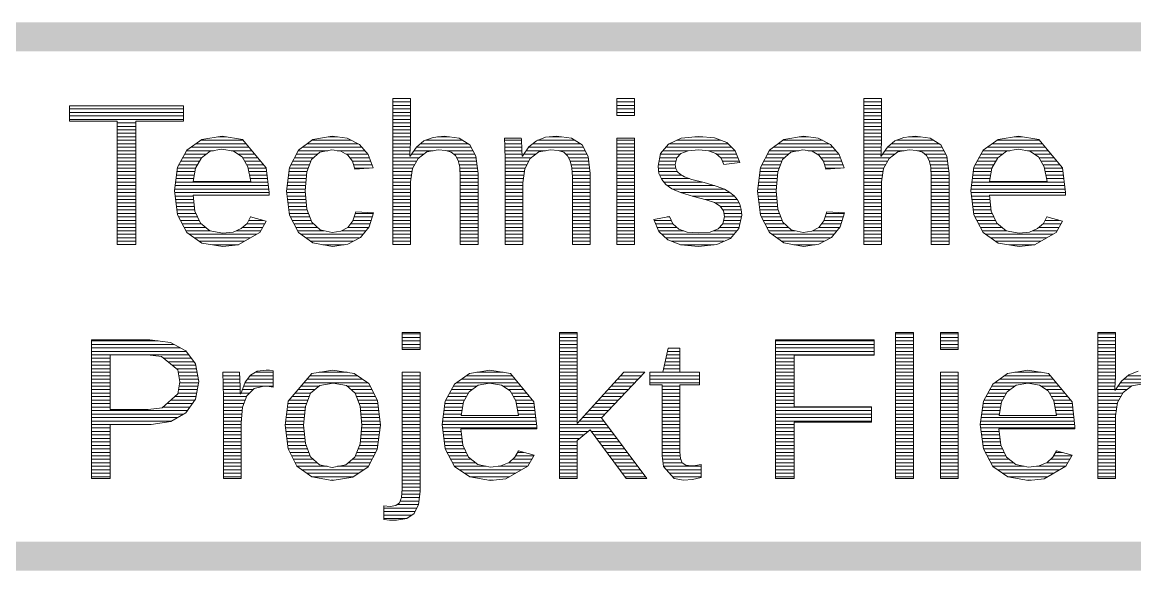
# Model space of a CAD drawing. Header units: millimetres. Extents: x 20 to 410, y 10 to 287.
# Drawn here: x 255.52 to 274.66, y 36.75 to 46.2 of the extents above; entities that cross this region are included whole.
import ezdxf

# ---------------------------------------------------------------- set-up
doc = ezdxf.new("R2010")
doc.units = ezdxf.units.MM
doc.layers.add('KANTEN', color=7, linetype='Continuous', lineweight=50)
doc.layers.add('TEXT', color=7, linetype='Continuous', lineweight=13)

msp = doc.modelspace()

# ---------------------------------------------------------------- linework, layer by layer
at = {"layer": 'KANTEN', "lineweight": 50, "const_width": 0.5}
for points in [[(229.97, 45.95), (410, 45.95)], [(229.97, 37), (410, 37)]]:
    msp.add_lwpolyline(points, dxfattribs=at)
at = {"layer": 'TEXT', "lineweight": 13}
for p, q in [((261.894, 44.886), (262.199, 44.886)), ((261.894, 44.826), (262.199, 44.826)), ((265.747, 44.886), (266.053, 44.886)), ((265.747, 44.826), (266.053, 44.826)), ((269.999, 44.886), (270.304, 44.886)), ((269.999, 44.826), (270.304, 44.826)), ((256.328, 44.706), (258.292, 44.706)), ((256.328, 44.646), (258.292, 44.646)), ((261.894, 44.766), (262.199, 44.766)), ((261.894, 44.706), (262.199, 44.706)), ((261.894, 44.646), (262.199, 44.646)), ((265.747, 44.766), (266.053, 44.766)), ((265.747, 44.706), (266.053, 44.706)), ((265.747, 44.646), (266.053, 44.646)), ((269.999, 44.766), (270.304, 44.766)), ((269.999, 44.706), (270.304, 44.706)), ((269.999, 44.646), (270.304, 44.646)), ((256.328, 44.586), (258.292, 44.586)), ((256.328, 44.526), (258.292, 44.526)), ((257.148, 44.466), (257.471, 44.466)), ((261.894, 44.586), (262.199, 44.586)), ((261.894, 44.526), (262.199, 44.526)), ((261.894, 44.466), (262.199, 44.466)), ((269.999, 44.586), (270.304, 44.586)), ((269.999, 44.526), (270.304, 44.526)), ((269.999, 44.466), (270.304, 44.466)), ((257.148, 44.406), (257.471, 44.406)), ((257.148, 44.346), (257.471, 44.346)), ((257.148, 44.286), (257.471, 44.286)), ((257.148, 44.226), (257.471, 44.226)), ((258.881, 44.226), (259.028, 44.226)), ((260.781, 44.226), (260.941, 44.226)), ((261.894, 44.406), (262.199, 44.406)), ((261.894, 44.346), (262.199, 44.346)), ((261.894, 44.286), (262.199, 44.286)), ((261.894, 44.226), (262.199, 44.226)), ((262.661, 44.226), (262.866, 44.226)), ((264.588, 44.226), (264.796, 44.226)), ((267.089, 44.226), (267.23, 44.226)), ((268.887, 44.226), (269.046, 44.226)), ((269.999, 44.406), (270.304, 44.406)), ((269.999, 44.346), (270.304, 44.346)), ((269.999, 44.286), (270.304, 44.286)), ((269.999, 44.226), (270.304, 44.226)), ((270.766, 44.226), (270.971, 44.226)), ((272.584, 44.226), (272.731, 44.226)), ((257.148, 44.166), (257.471, 44.166)), ((257.148, 44.106), (257.471, 44.106)), ((257.148, 44.046), (257.471, 44.046)), ((258.417, 44.046), (259.417, 44.046)), ((258.502, 44.106), (259.367, 44.106)), ((258.588, 44.166), (259.318, 44.166)), ((260.337, 44.046), (261.359, 44.046)), ((260.418, 44.106), (261.293, 44.106)), ((260.5, 44.166), (261.178, 44.166)), ((261.894, 44.166), (262.198, 44.166)), ((261.894, 44.106), (262.197, 44.106)), ((261.894, 44.046), (262.194, 44.046)), ((262.298, 44.046), (263.241, 44.046)), ((262.369, 44.106), (263.191, 44.106)), ((262.455, 44.166), (263.094, 44.166)), ((263.817, 44.166), (264.106, 44.166)), ((263.82, 44.106), (264.109, 44.106)), ((263.823, 44.046), (264.111, 44.046)), ((264.23, 44.046), (265.172, 44.046)), ((264.299, 44.106), (265.122, 44.106)), ((264.382, 44.166), (265.026, 44.166)), ((265.747, 44.166), (266.053, 44.166)), ((265.747, 44.106), (266.053, 44.106)), ((265.747, 44.046), (266.053, 44.046)), ((266.588, 44.046), (267.723, 44.046)), ((266.644, 44.106), (267.66, 44.106)), ((266.778, 44.166), (267.535, 44.166)), ((268.442, 44.046), (269.465, 44.046)), ((268.524, 44.106), (269.398, 44.106)), ((268.605, 44.166), (269.284, 44.166)), ((269.999, 44.166), (270.303, 44.166)), ((269.999, 44.106), (270.302, 44.106)), ((269.999, 44.046), (270.3, 44.046)), ((270.404, 44.046), (271.346, 44.046)), ((270.475, 44.106), (271.297, 44.106)), ((270.561, 44.166), (271.199, 44.166)), ((272.12, 44.046), (273.121, 44.046)), ((272.206, 44.106), (273.071, 44.106)), ((272.291, 44.166), (273.021, 44.166)), ((257.148, 43.986), (257.471, 43.986)), ((257.148, 43.926), (257.471, 43.926)), ((257.148, 43.866), (257.471, 43.866)), ((258.276, 43.866), (258.6, 43.866)), ((258.308, 43.926), (258.682, 43.926)), ((258.341, 43.986), (258.805, 43.986)), ((259.113, 43.986), (259.467, 43.986)), ((259.232, 43.926), (259.517, 43.926)), ((259.308, 43.866), (259.567, 43.866)), ((260.202, 43.866), (260.524, 43.866)), ((260.233, 43.926), (260.595, 43.926)), ((260.263, 43.986), (260.773, 43.986)), ((260.936, 43.986), (261.411, 43.986)), ((261.088, 43.926), (261.464, 43.926)), ((261.149, 43.866), (261.489, 43.866)), ((261.894, 43.986), (262.191, 43.986)), ((261.894, 43.926), (262.188, 43.926)), ((261.894, 43.866), (262.345, 43.866)), ((262.215, 43.926), (262.426, 43.926)), ((262.257, 43.986), (262.587, 43.986)), ((262.819, 43.986), (263.273, 43.986)), ((262.94, 43.926), (263.305, 43.926)), ((262.99, 43.866), (263.326, 43.866)), ((263.823, 43.986), (264.114, 43.986)), ((263.824, 43.926), (264.115, 43.926)), ((263.824, 43.866), (264.276, 43.866)), ((264.146, 43.926), (264.356, 43.926)), ((264.188, 43.986), (264.517, 43.986)), ((264.754, 43.986), (265.204, 43.986)), ((264.871, 43.926), (265.235, 43.926)), ((264.919, 43.866), (265.257, 43.866)), ((265.747, 43.986), (266.053, 43.986)), ((265.747, 43.926), (266.053, 43.926)), ((265.747, 43.866), (266.053, 43.866)), ((266.486, 43.866), (266.781, 43.866)), ((266.498, 43.926), (266.838, 43.926)), ((266.538, 43.986), (266.974, 43.986)), ((267.325, 43.986), (267.785, 43.986)), ((267.466, 43.926), (267.809, 43.926)), ((267.534, 43.866), (267.832, 43.866)), ((268.307, 43.866), (268.63, 43.866)), ((268.338, 43.926), (268.7, 43.926)), ((268.369, 43.986), (268.878, 43.986)), ((269.042, 43.986), (269.517, 43.986)), ((269.194, 43.926), (269.569, 43.926)), ((269.255, 43.866), (269.594, 43.866)), ((269.999, 43.986), (270.297, 43.986)), ((269.999, 43.926), (270.293, 43.926)), ((269.999, 43.866), (270.451, 43.866)), ((270.321, 43.926), (270.532, 43.926)), ((270.362, 43.986), (270.692, 43.986)), ((270.924, 43.986), (271.378, 43.986)), ((271.045, 43.926), (271.41, 43.926)), ((271.095, 43.866), (271.432, 43.866)), ((271.979, 43.866), (272.303, 43.866)), ((272.012, 43.926), (272.385, 43.926)), ((272.044, 43.986), (272.508, 43.986)), ((272.817, 43.986), (273.17, 43.986)), ((272.935, 43.926), (273.22, 43.926)), ((273.011, 43.866), (273.27, 43.866)), ((257.148, 43.806), (257.471, 43.806)), ((257.148, 43.746), (257.471, 43.746)), ((257.148, 43.686), (257.471, 43.686)), ((258.185, 43.686), (258.497, 43.686)), ((258.211, 43.746), (258.53, 43.746)), ((258.244, 43.806), (258.564, 43.806)), ((259.342, 43.806), (259.616, 43.806)), ((259.376, 43.746), (259.666, 43.746)), ((259.402, 43.686), (259.713, 43.686)), ((260.114, 43.686), (260.434, 43.686)), ((260.14, 43.746), (260.457, 43.746)), ((260.171, 43.806), (260.479, 43.806)), ((261.194, 43.806), (261.51, 43.806)), ((261.213, 43.746), (261.532, 43.746)), ((261.232, 43.686), (261.488, 43.686)), ((261.894, 43.806), (262.302, 43.806)), ((261.894, 43.746), (262.269, 43.746)), ((261.894, 43.686), (262.235, 43.686)), ((263.019, 43.806), (263.334, 43.806)), ((263.033, 43.746), (263.341, 43.746)), ((263.044, 43.686), (263.348, 43.686)), ((263.825, 43.806), (264.232, 43.806)), ((263.825, 43.746), (264.201, 43.746)), ((263.825, 43.686), (264.169, 43.686)), ((264.949, 43.806), (265.265, 43.806)), ((264.962, 43.746), (265.272, 43.746)), ((264.974, 43.686), (265.279, 43.686)), ((265.747, 43.806), (266.053, 43.806)), ((265.747, 43.746), (266.053, 43.746)), ((265.747, 43.686), (266.053, 43.686)), ((266.46, 43.686), (266.762, 43.686)), ((266.461, 43.746), (266.753, 43.746)), ((266.474, 43.806), (266.765, 43.806)), ((267.566, 43.806), (267.856, 43.806)), ((268.22, 43.686), (268.54, 43.686)), ((268.246, 43.746), (268.562, 43.746)), ((268.277, 43.806), (268.585, 43.806)), ((269.3, 43.806), (269.616, 43.806)), ((269.319, 43.746), (269.637, 43.746)), ((269.337, 43.686), (269.594, 43.686)), ((269.999, 43.806), (270.408, 43.806)), ((269.999, 43.746), (270.374, 43.746)), ((269.999, 43.686), (270.341, 43.686)), ((271.125, 43.806), (271.439, 43.806)), ((271.138, 43.746), (271.446, 43.746)), ((271.149, 43.686), (271.453, 43.686)), ((271.888, 43.686), (272.201, 43.686)), ((271.915, 43.746), (272.234, 43.746)), ((271.947, 43.806), (272.268, 43.806)), ((273.046, 43.806), (273.32, 43.806)), ((273.08, 43.746), (273.369, 43.746)), ((273.106, 43.686), (273.416, 43.686)), ((257.148, 43.626), (257.471, 43.626)), ((257.148, 43.566), (257.471, 43.566)), ((257.148, 43.506), (257.471, 43.506)), ((258.161, 43.506), (258.466, 43.506)), ((258.169, 43.566), (258.476, 43.566)), ((258.177, 43.626), (258.487, 43.626)), ((259.414, 43.626), (259.72, 43.626)), ((259.426, 43.566), (259.727, 43.566)), ((259.438, 43.506), (259.734, 43.506)), ((260.092, 43.506), (260.401, 43.506)), ((260.099, 43.566), (260.405, 43.566)), ((260.107, 43.626), (260.412, 43.626)), ((261.894, 43.626), (262.224, 43.626)), ((261.894, 43.566), (262.215, 43.566)), ((261.894, 43.506), (262.207, 43.506)), ((263.047, 43.626), (263.355, 43.626)), ((263.05, 43.566), (263.359, 43.566)), ((263.052, 43.506), (263.359, 43.506)), ((263.825, 43.626), (264.155, 43.626)), ((263.825, 43.566), (264.147, 43.566)), ((263.825, 43.506), (264.139, 43.506)), ((264.977, 43.626), (265.286, 43.626)), ((264.981, 43.566), (265.29, 43.566)), ((264.983, 43.506), (265.29, 43.506)), ((265.747, 43.626), (266.053, 43.626)), ((265.747, 43.566), (266.053, 43.566)), ((265.747, 43.506), (266.053, 43.506)), ((266.468, 43.626), (266.791, 43.626)), ((266.485, 43.566), (266.859, 43.566)), ((266.512, 43.506), (266.998, 43.506)), ((268.197, 43.506), (268.506, 43.506)), ((268.205, 43.566), (268.511, 43.566)), ((268.212, 43.626), (268.517, 43.626)), ((269.999, 43.626), (270.329, 43.626)), ((269.999, 43.566), (270.321, 43.566)), ((269.999, 43.506), (270.312, 43.506)), ((271.152, 43.626), (271.46, 43.626)), ((271.155, 43.566), (271.464, 43.566)), ((271.157, 43.506), (271.464, 43.506)), ((271.864, 43.506), (272.169, 43.506)), ((271.872, 43.566), (272.18, 43.566)), ((271.88, 43.626), (272.19, 43.626)), ((273.118, 43.626), (273.423, 43.626)), ((273.129, 43.566), (273.43, 43.566)), ((273.141, 43.506), (273.438, 43.506)), ((257.148, 43.446), (257.471, 43.446)), ((257.148, 43.386), (257.471, 43.386)), ((257.148, 43.326), (257.471, 43.326)), ((258.137, 43.326), (259.756, 43.326)), ((258.145, 43.386), (259.748, 43.386)), ((258.153, 43.446), (259.741, 43.446)), ((260.069, 43.326), (260.386, 43.326)), ((260.077, 43.386), (260.391, 43.386)), ((260.084, 43.446), (260.396, 43.446)), ((261.894, 43.446), (262.199, 43.446)), ((261.894, 43.386), (262.199, 43.386)), ((261.894, 43.326), (262.199, 43.326)), ((263.052, 43.446), (263.359, 43.446)), ((263.052, 43.386), (263.359, 43.386)), ((263.052, 43.326), (263.359, 43.326)), ((263.825, 43.446), (264.132, 43.446)), ((263.825, 43.386), (264.13, 43.386)), ((263.825, 43.326), (264.13, 43.326)), ((264.983, 43.446), (265.29, 43.446)), ((264.983, 43.386), (265.29, 43.386)), ((264.983, 43.326), (265.29, 43.326)), ((265.747, 43.446), (266.053, 43.446)), ((265.747, 43.386), (266.053, 43.386)), ((265.747, 43.326), (266.053, 43.326)), ((266.558, 43.446), (267.214, 43.446)), ((266.619, 43.386), (267.429, 43.386)), ((266.706, 43.326), (267.593, 43.326)), ((268.175, 43.326), (268.491, 43.326)), ((268.182, 43.386), (268.496, 43.386)), ((268.19, 43.446), (268.501, 43.446)), ((269.999, 43.446), (270.304, 43.446)), ((269.999, 43.386), (270.304, 43.386)), ((269.999, 43.326), (270.304, 43.326)), ((271.157, 43.446), (271.464, 43.446)), ((271.157, 43.386), (271.464, 43.386)), ((271.157, 43.326), (271.464, 43.326)), ((271.841, 43.326), (273.459, 43.326)), ((271.848, 43.386), (273.452, 43.386)), ((271.856, 43.446), (273.445, 43.446)), ((257.148, 43.266), (257.471, 43.266)), ((257.148, 43.206), (257.471, 43.206)), ((257.148, 43.146), (257.471, 43.146)), ((257.148, 43.086), (257.471, 43.086)), ((258.138, 43.266), (259.763, 43.266)), ((258.146, 43.206), (258.456, 43.206)), ((258.153, 43.146), (258.463, 43.146)), ((258.161, 43.086), (258.47, 43.086)), ((260.067, 43.266), (260.386, 43.266)), ((260.075, 43.206), (260.391, 43.206)), ((260.082, 43.146), (260.397, 43.146)), ((260.09, 43.086), (260.402, 43.086)), ((261.894, 43.266), (262.199, 43.266)), ((261.894, 43.206), (262.199, 43.206)), ((261.894, 43.146), (262.199, 43.146)), ((261.894, 43.086), (262.199, 43.086)), ((263.052, 43.266), (263.359, 43.266)), ((263.052, 43.206), (263.359, 43.206)), ((263.052, 43.146), (263.359, 43.146)), ((263.052, 43.086), (263.359, 43.086)), ((263.825, 43.266), (264.13, 43.266)), ((263.825, 43.206), (264.13, 43.206)), ((263.825, 43.146), (264.13, 43.146)), ((263.825, 43.086), (264.13, 43.086)), ((264.983, 43.266), (265.29, 43.266)), ((264.983, 43.206), (265.29, 43.206)), ((264.983, 43.146), (265.29, 43.146)), ((264.983, 43.086), (265.29, 43.086)), ((265.747, 43.266), (266.053, 43.266)), ((265.747, 43.206), (266.053, 43.206)), ((265.747, 43.146), (266.053, 43.146)), ((265.747, 43.086), (266.053, 43.086)), ((266.842, 43.266), (267.699, 43.266)), ((267.044, 43.206), (267.77, 43.206)), ((267.269, 43.146), (267.819, 43.146)), ((267.437, 43.086), (267.851, 43.086)), ((268.173, 43.266), (268.491, 43.266)), ((268.18, 43.206), (268.497, 43.206)), ((268.188, 43.146), (268.502, 43.146)), ((268.195, 43.086), (268.507, 43.086)), ((269.999, 43.266), (270.304, 43.266)), ((269.999, 43.206), (270.304, 43.206)), ((269.999, 43.146), (270.304, 43.146)), ((269.999, 43.086), (270.304, 43.086)), ((271.157, 43.266), (271.464, 43.266)), ((271.157, 43.206), (271.464, 43.206)), ((271.157, 43.146), (271.464, 43.146)), ((271.157, 43.086), (271.464, 43.086)), ((271.841, 43.266), (273.466, 43.266)), ((271.849, 43.206), (272.16, 43.206)), ((271.856, 43.146), (272.167, 43.146)), ((271.864, 43.086), (272.174, 43.086)), ((257.148, 43.026), (257.471, 43.026)), ((257.148, 42.966), (257.471, 42.966)), ((257.148, 42.906), (257.471, 42.906)), ((258.168, 43.026), (258.477, 43.026)), ((258.176, 42.966), (258.484, 42.966)), ((258.184, 42.906), (258.505, 42.906)), ((260.097, 43.026), (260.407, 43.026)), ((260.104, 42.966), (260.416, 42.966)), ((260.112, 42.906), (260.439, 42.906)), ((261.244, 42.906), (261.558, 42.906)), ((261.894, 43.026), (262.199, 43.026)), ((261.894, 42.966), (262.199, 42.966)), ((261.894, 42.906), (262.199, 42.906)), ((263.052, 43.026), (263.359, 43.026)), ((263.052, 42.966), (263.359, 42.966)), ((263.052, 42.906), (263.359, 42.906)), ((263.825, 43.026), (264.13, 43.026)), ((263.825, 42.966), (264.13, 42.966)), ((263.825, 42.906), (264.13, 42.906)), ((264.983, 43.026), (265.29, 43.026)), ((264.983, 42.966), (265.29, 42.966)), ((264.983, 42.906), (265.29, 42.906)), ((265.747, 43.026), (266.053, 43.026)), ((265.747, 42.966), (266.053, 42.966)), ((265.747, 42.906), (266.053, 42.906)), ((267.528, 43.026), (267.874, 43.026)), ((267.572, 42.966), (267.889, 42.966)), ((267.59, 42.906), (267.895, 42.906)), ((268.202, 43.026), (268.513, 43.026)), ((268.21, 42.966), (268.521, 42.966)), ((268.217, 42.906), (268.545, 42.906)), ((269.35, 42.906), (269.664, 42.906)), ((269.999, 43.026), (270.304, 43.026)), ((269.999, 42.966), (270.304, 42.966)), ((269.999, 42.906), (270.304, 42.906)), ((271.157, 43.026), (271.464, 43.026)), ((271.157, 42.966), (271.464, 42.966)), ((271.157, 42.906), (271.464, 42.906)), ((271.872, 43.026), (272.181, 43.026)), ((271.879, 42.966), (272.188, 42.966)), ((271.887, 42.906), (272.208, 42.906)), ((257.148, 42.846), (257.471, 42.846)), ((257.148, 42.786), (257.471, 42.786)), ((257.148, 42.726), (257.471, 42.726)), ((258.205, 42.846), (258.533, 42.846)), ((258.237, 42.786), (258.561, 42.786)), ((258.268, 42.726), (258.598, 42.726)), ((259.374, 42.726), (259.688, 42.726)), ((259.413, 42.786), (259.659, 42.786)), ((259.446, 42.846), (259.448, 42.846)), ((260.132, 42.846), (260.462, 42.846)), ((260.162, 42.786), (260.485, 42.786)), ((260.192, 42.726), (260.528, 42.726)), ((261.167, 42.726), (261.502, 42.726)), ((261.209, 42.786), (261.521, 42.786)), ((261.227, 42.846), (261.54, 42.846)), ((261.894, 42.846), (262.199, 42.846)), ((261.894, 42.786), (262.199, 42.786)), ((261.894, 42.726), (262.199, 42.726)), ((263.052, 42.846), (263.359, 42.846)), ((263.052, 42.786), (263.359, 42.786)), ((263.052, 42.726), (263.359, 42.726)), ((263.825, 42.846), (264.13, 42.846)), ((263.825, 42.786), (264.13, 42.786)), ((263.825, 42.726), (264.13, 42.726)), ((264.983, 42.846), (265.29, 42.846)), ((264.983, 42.786), (265.29, 42.786)), ((264.983, 42.726), (265.29, 42.726)), ((265.747, 42.846), (266.053, 42.846)), ((265.747, 42.786), (266.053, 42.786)), ((265.747, 42.726), (266.053, 42.726)), ((266.389, 42.786), (266.684, 42.786)), ((266.415, 42.726), (266.712, 42.726)), ((266.614, 42.846), (266.656, 42.846)), ((267.571, 42.726), (267.865, 42.726)), ((267.586, 42.786), (267.878, 42.786)), ((267.599, 42.846), (267.891, 42.846)), ((268.237, 42.846), (268.568, 42.846)), ((268.267, 42.786), (268.591, 42.786)), ((268.298, 42.726), (268.633, 42.726)), ((269.272, 42.726), (269.608, 42.726)), ((269.315, 42.786), (269.626, 42.786)), ((269.332, 42.846), (269.645, 42.846)), ((269.999, 42.846), (270.304, 42.846)), ((269.999, 42.786), (270.304, 42.786)), ((269.999, 42.726), (270.304, 42.726)), ((271.157, 42.846), (271.464, 42.846)), ((271.157, 42.786), (271.464, 42.786)), ((271.157, 42.726), (271.464, 42.726)), ((271.908, 42.846), (272.236, 42.846)), ((271.94, 42.786), (272.265, 42.786)), ((271.972, 42.726), (272.301, 42.726)), ((273.078, 42.726), (273.391, 42.726)), ((273.116, 42.786), (273.363, 42.786)), ((273.149, 42.846), (273.151, 42.846)), ((257.148, 42.666), (257.471, 42.666)), ((257.148, 42.606), (257.471, 42.606)), ((257.148, 42.546), (257.471, 42.546)), ((258.3, 42.666), (258.673, 42.666)), ((258.332, 42.606), (258.755, 42.606)), ((258.393, 42.546), (259.546, 42.546)), ((259.194, 42.606), (259.62, 42.606)), ((259.308, 42.666), (259.654, 42.666)), ((260.223, 42.666), (260.594, 42.666)), ((260.253, 42.606), (260.712, 42.606)), ((260.312, 42.546), (261.379, 42.546)), ((261.009, 42.606), (261.428, 42.606)), ((261.119, 42.666), (261.477, 42.666)), ((261.894, 42.666), (262.199, 42.666)), ((261.894, 42.606), (262.199, 42.606)), ((261.894, 42.546), (262.199, 42.546)), ((263.052, 42.666), (263.359, 42.666)), ((263.052, 42.606), (263.359, 42.606)), ((263.052, 42.546), (263.359, 42.546)), ((263.825, 42.666), (264.13, 42.666)), ((263.825, 42.606), (264.13, 42.606)), ((263.825, 42.546), (264.13, 42.546)), ((264.983, 42.666), (265.29, 42.666)), ((264.983, 42.606), (265.29, 42.606)), ((264.983, 42.546), (265.29, 42.546)), ((265.747, 42.666), (266.053, 42.666)), ((265.747, 42.606), (266.053, 42.606)), ((265.747, 42.546), (266.053, 42.546)), ((266.44, 42.666), (266.781, 42.666)), ((266.466, 42.606), (266.902, 42.606)), ((266.521, 42.546), (267.761, 42.546)), ((267.404, 42.606), (267.813, 42.606)), ((267.516, 42.666), (267.852, 42.666)), ((268.328, 42.666), (268.699, 42.666)), ((268.359, 42.606), (268.817, 42.606)), ((268.417, 42.546), (269.484, 42.546)), ((269.114, 42.606), (269.534, 42.606)), ((269.225, 42.666), (269.583, 42.666)), ((269.999, 42.666), (270.304, 42.666)), ((269.999, 42.606), (270.304, 42.606)), ((269.999, 42.546), (270.304, 42.546)), ((271.157, 42.666), (271.464, 42.666)), ((271.157, 42.606), (271.464, 42.606)), ((271.157, 42.546), (271.464, 42.546)), ((272.003, 42.666), (272.376, 42.666)), ((272.035, 42.606), (272.458, 42.606)), ((272.096, 42.546), (273.249, 42.546)), ((272.897, 42.606), (273.323, 42.606)), ((273.011, 42.666), (273.357, 42.666)), ((257.148, 42.486), (257.471, 42.486)), ((257.148, 42.426), (257.471, 42.426)), ((258.479, 42.486), (259.443, 42.486)), ((258.565, 42.426), (259.339, 42.426)), ((258.789, 42.366), (259.236, 42.366)), ((260.394, 42.486), (261.322, 42.486)), ((260.475, 42.426), (261.213, 42.426)), ((260.687, 42.366), (261.057, 42.366)), ((261.894, 42.486), (262.199, 42.486)), ((261.894, 42.426), (262.199, 42.426)), ((263.052, 42.486), (263.359, 42.486)), ((263.052, 42.426), (263.359, 42.426)), ((263.825, 42.486), (264.13, 42.486)), ((263.825, 42.426), (264.13, 42.426)), ((264.983, 42.486), (265.29, 42.486)), ((264.983, 42.426), (265.29, 42.426)), ((265.747, 42.486), (266.053, 42.486)), ((265.747, 42.426), (266.053, 42.426)), ((266.585, 42.486), (267.709, 42.486)), ((266.685, 42.426), (267.589, 42.426)), ((266.845, 42.366), (267.42, 42.366)), ((268.499, 42.486), (269.427, 42.486)), ((268.581, 42.426), (269.318, 42.426)), ((268.792, 42.366), (269.162, 42.366)), ((269.999, 42.486), (270.304, 42.486)), ((269.999, 42.426), (270.304, 42.426)), ((271.157, 42.486), (271.464, 42.486)), ((271.157, 42.426), (271.464, 42.426)), ((272.183, 42.486), (273.146, 42.486)), ((272.269, 42.426), (273.043, 42.426)), ((272.492, 42.366), (272.94, 42.366)), ((262.055, 40.83), (262.361, 40.83)), ((264.759, 40.83), (265.065, 40.83)), ((270.545, 40.83), (270.851, 40.83)), ((271.315, 40.83), (271.621, 40.83)), ((274.026, 40.83), (274.331, 40.83)), ((256.705, 40.71), (257.856, 40.71)), ((256.705, 40.65), (258.127, 40.65)), ((256.705, 40.59), (258.24, 40.59)), ((262.055, 40.77), (262.361, 40.77)), ((262.055, 40.71), (262.361, 40.71)), ((262.055, 40.65), (262.361, 40.65)), ((262.055, 40.59), (262.361, 40.59)), ((264.759, 40.77), (265.065, 40.77)), ((264.759, 40.71), (265.065, 40.71)), ((264.759, 40.65), (265.065, 40.65)), ((264.759, 40.59), (265.065, 40.59)), ((268.476, 40.71), (270.173, 40.71)), ((268.476, 40.65), (270.173, 40.65)), ((268.476, 40.59), (270.173, 40.59)), ((270.545, 40.77), (270.851, 40.77)), ((270.545, 40.71), (270.851, 40.71)), ((270.545, 40.65), (270.851, 40.65)), ((270.545, 40.59), (270.851, 40.59)), ((271.315, 40.77), (271.621, 40.77)), ((271.315, 40.71), (271.621, 40.71)), ((271.315, 40.65), (271.621, 40.65)), ((271.315, 40.59), (271.621, 40.59)), ((274.026, 40.77), (274.331, 40.77)), ((274.026, 40.71), (274.331, 40.71)), ((274.026, 40.65), (274.331, 40.65)), ((274.026, 40.59), (274.331, 40.59)), ((256.705, 40.53), (258.34, 40.53)), ((256.705, 40.47), (258.384, 40.47)), ((256.705, 40.41), (257.029, 40.41)), ((257.952, 40.41), (258.428, 40.41)), ((264.759, 40.53), (265.065, 40.53)), ((264.759, 40.47), (265.065, 40.47)), ((264.759, 40.41), (265.065, 40.41)), ((266.589, 40.41), (266.831, 40.41)), ((266.602, 40.47), (266.831, 40.47)), ((266.616, 40.53), (266.831, 40.53)), ((268.476, 40.53), (270.173, 40.53)), ((268.476, 40.47), (270.173, 40.47)), ((268.476, 40.41), (268.8, 40.41)), ((270.545, 40.53), (270.851, 40.53)), ((270.545, 40.47), (270.851, 40.47)), ((270.545, 40.41), (270.851, 40.41)), ((274.026, 40.53), (274.331, 40.53)), ((274.026, 40.47), (274.331, 40.47)), ((274.026, 40.41), (274.331, 40.41)), ((256.705, 40.35), (257.029, 40.35)), ((256.705, 40.29), (257.029, 40.29)), ((256.705, 40.23), (257.029, 40.23)), ((258.024, 40.35), (258.472, 40.35)), ((258.096, 40.29), (258.502, 40.29)), ((258.168, 40.23), (258.513, 40.23)), ((264.759, 40.35), (265.065, 40.35)), ((264.759, 40.29), (265.065, 40.29)), ((264.759, 40.23), (265.065, 40.23)), ((266.55, 40.23), (266.831, 40.23)), ((266.563, 40.29), (266.831, 40.29)), ((266.576, 40.35), (266.831, 40.35)), ((268.476, 40.35), (268.8, 40.35)), ((268.476, 40.29), (268.8, 40.29)), ((268.476, 40.23), (268.8, 40.23)), ((270.545, 40.35), (270.851, 40.35)), ((270.545, 40.29), (270.851, 40.29)), ((270.545, 40.23), (270.851, 40.23)), ((274.026, 40.35), (274.331, 40.35)), ((274.026, 40.29), (274.331, 40.29)), ((274.026, 40.23), (274.331, 40.23)), ((256.705, 40.17), (257.029, 40.17)), ((256.705, 40.11), (257.029, 40.11)), ((256.705, 40.05), (257.029, 40.05)), ((258.199, 40.17), (258.524, 40.17)), ((258.21, 40.11), (258.535, 40.11)), ((258.22, 40.05), (258.546, 40.05)), ((258.967, 40.17), (259.255, 40.17)), ((258.969, 40.11), (259.257, 40.11)), ((258.971, 40.05), (259.26, 40.05)), ((259.391, 40.05), (259.835, 40.05)), ((259.434, 40.11), (259.835, 40.11)), ((259.527, 40.17), (259.835, 40.17)), ((260.414, 40.05), (261.373, 40.05)), ((260.466, 40.11), (261.285, 40.11)), ((260.624, 40.17), (261.106, 40.17)), ((262.055, 40.17), (262.361, 40.17)), ((262.055, 40.11), (262.361, 40.11)), ((262.055, 40.05), (262.361, 40.05)), ((263.073, 40.05), (263.998, 40.05)), ((263.159, 40.11), (263.948, 40.11)), ((263.338, 40.17), (263.789, 40.17)), ((264.759, 40.17), (265.065, 40.17)), ((264.759, 40.11), (265.065, 40.11)), ((264.759, 40.05), (265.065, 40.05)), ((265.757, 40.05), (266.11, 40.05)), ((265.811, 40.11), (266.167, 40.11)), ((265.866, 40.17), (266.223, 40.17)), ((266.314, 40.17), (267.17, 40.17)), ((266.314, 40.11), (267.17, 40.11)), ((266.314, 40.05), (267.17, 40.05)), ((268.476, 40.17), (268.8, 40.17)), ((268.476, 40.11), (268.8, 40.11)), ((268.476, 40.05), (268.8, 40.05)), ((270.545, 40.17), (270.851, 40.17)), ((270.545, 40.11), (270.851, 40.11)), ((270.545, 40.05), (270.851, 40.05)), ((271.315, 40.17), (271.621, 40.17)), ((271.315, 40.11), (271.621, 40.11)), ((271.315, 40.05), (271.621, 40.05)), ((272.333, 40.05), (273.258, 40.05)), ((272.419, 40.11), (273.208, 40.11)), ((272.598, 40.17), (273.049, 40.17)), ((274.026, 40.17), (274.331, 40.17)), ((274.026, 40.11), (274.33, 40.11)), ((274.026, 40.05), (274.328, 40.05)), ((274.47, 40.05), (275.355, 40.05)), ((274.541, 40.11), (275.269, 40.11)), ((256.705, 39.99), (257.029, 39.99)), ((256.705, 39.93), (257.029, 39.93)), ((256.705, 39.87), (257.029, 39.87)), ((258.205, 39.87), (258.527, 39.87)), ((258.215, 39.93), (258.538, 39.93)), ((258.224, 39.99), (258.549, 39.99)), ((258.973, 39.99), (259.262, 39.99)), ((258.975, 39.93), (259.265, 39.93)), ((258.975, 39.87), (259.266, 39.87)), ((259.303, 39.87), (259.486, 39.87)), ((259.327, 39.93), (259.835, 39.93)), ((259.35, 39.99), (259.835, 39.99)), ((260.258, 39.87), (260.552, 39.87)), ((260.31, 39.93), (260.623, 39.93)), ((260.362, 39.99), (261.461, 39.99)), ((261.105, 39.93), (261.503, 39.93)), ((261.175, 39.87), (261.533, 39.87)), ((262.055, 39.99), (262.361, 39.99)), ((262.055, 39.93), (262.361, 39.93)), ((262.055, 39.87), (262.361, 39.87)), ((262.903, 39.87), (263.254, 39.87)), ((262.935, 39.93), (263.337, 39.93)), ((262.988, 39.99), (264.048, 39.99)), ((263.79, 39.93), (264.097, 39.93)), ((263.879, 39.87), (264.147, 39.87)), ((264.759, 39.99), (265.065, 39.99)), ((264.759, 39.93), (265.065, 39.93)), ((264.759, 39.87), (265.065, 39.87)), ((265.594, 39.87), (265.94, 39.87)), ((265.648, 39.93), (265.997, 39.93)), ((265.703, 39.99), (266.053, 39.99)), ((266.314, 39.99), (267.17, 39.99)), ((266.526, 39.93), (266.831, 39.93)), ((266.526, 39.87), (266.831, 39.87)), ((268.476, 39.99), (268.8, 39.99)), ((268.476, 39.93), (268.8, 39.93)), ((268.476, 39.87), (268.8, 39.87)), ((270.545, 39.99), (270.851, 39.99)), ((270.545, 39.93), (270.851, 39.93)), ((270.545, 39.87), (270.851, 39.87)), ((271.315, 39.99), (271.621, 39.99)), ((271.315, 39.93), (271.621, 39.93)), ((271.315, 39.87), (271.621, 39.87)), ((272.163, 39.87), (272.514, 39.87)), ((272.195, 39.93), (272.597, 39.93)), ((272.248, 39.99), (273.307, 39.99)), ((273.05, 39.93), (273.357, 39.93)), ((273.139, 39.87), (273.407, 39.87)), ((274.026, 39.99), (274.325, 39.99)), ((274.026, 39.93), (274.322, 39.93)), ((274.026, 39.87), (274.318, 39.87)), ((274.329, 39.87), (274.523, 39.87)), ((274.371, 39.93), (274.604, 39.93)), ((274.413, 39.99), (275.387, 39.99)), ((256.705, 39.81), (257.029, 39.81)), ((256.705, 39.75), (257.029, 39.75)), ((256.705, 39.69), (257.029, 39.69)), ((256.705, 39.63), (257.029, 39.63)), ((258.004, 39.63), (258.444, 39.63)), ((258.072, 39.69), (258.486, 39.69)), ((258.14, 39.75), (258.505, 39.75)), ((258.195, 39.81), (258.516, 39.81)), ((258.976, 39.81), (259.268, 39.81)), ((258.977, 39.75), (259.376, 39.75)), ((258.977, 39.69), (259.353, 39.69)), ((258.977, 39.63), (259.331, 39.63)), ((259.279, 39.81), (259.426, 39.81)), ((260.084, 39.63), (260.407, 39.63)), ((260.103, 39.69), (260.431, 39.69)), ((260.155, 39.75), (260.455, 39.75)), ((260.206, 39.81), (260.481, 39.81)), ((261.245, 39.81), (261.564, 39.81)), ((261.267, 39.75), (261.594, 39.75)), ((261.29, 39.69), (261.624, 39.69)), ((261.313, 39.63), (261.634, 39.63)), ((262.055, 39.81), (262.361, 39.81)), ((262.055, 39.75), (262.361, 39.75)), ((262.055, 39.69), (262.361, 39.69)), ((262.055, 39.63), (262.361, 39.63)), ((262.79, 39.63), (263.101, 39.63)), ((262.806, 39.69), (263.124, 39.69)), ((262.838, 39.75), (263.158, 39.75)), ((262.87, 39.81), (263.192, 39.81)), ((263.932, 39.81), (264.197, 39.81)), ((263.966, 39.75), (264.247, 39.75)), ((264, 39.69), (264.296, 39.69)), ((264.016, 39.63), (264.324, 39.63)), ((264.759, 39.81), (265.065, 39.81)), ((264.759, 39.75), (265.065, 39.75)), ((264.759, 39.69), (265.065, 39.69)), ((264.759, 39.63), (265.065, 39.63)), ((265.377, 39.63), (265.714, 39.63)), ((265.431, 39.69), (265.77, 39.69)), ((265.485, 39.75), (265.827, 39.75)), ((265.54, 39.81), (265.883, 39.81)), ((266.526, 39.81), (266.831, 39.81)), ((266.526, 39.75), (266.831, 39.75)), ((266.526, 39.69), (266.831, 39.69)), ((266.526, 39.63), (266.831, 39.63)), ((268.476, 39.81), (268.8, 39.81)), ((268.476, 39.75), (268.8, 39.75)), ((268.476, 39.69), (268.8, 39.69)), ((268.476, 39.63), (268.8, 39.63)), ((270.545, 39.81), (270.851, 39.81)), ((270.545, 39.75), (270.851, 39.75)), ((270.545, 39.69), (270.851, 39.69)), ((270.545, 39.63), (270.851, 39.63)), ((271.315, 39.81), (271.621, 39.81)), ((271.315, 39.75), (271.621, 39.75)), ((271.315, 39.69), (271.621, 39.69)), ((271.315, 39.63), (271.621, 39.63)), ((272.05, 39.63), (272.361, 39.63)), ((272.066, 39.69), (272.384, 39.69)), ((272.098, 39.75), (272.418, 39.75)), ((272.13, 39.81), (272.452, 39.81)), ((273.192, 39.81), (273.457, 39.81)), ((273.226, 39.75), (273.507, 39.75)), ((273.26, 39.69), (273.556, 39.69)), ((273.276, 39.63), (273.584, 39.63)), ((274.026, 39.81), (274.453, 39.81)), ((274.026, 39.75), (274.42, 39.75)), ((274.026, 39.69), (274.387, 39.69)), ((274.026, 39.63), (274.361, 39.63)), ((256.705, 39.57), (257.029, 39.57)), ((256.705, 39.51), (258.359, 39.51)), ((256.705, 39.45), (258.295, 39.45)), ((257.936, 39.57), (258.401, 39.57)), ((258.977, 39.57), (259.308, 39.57)), ((258.977, 39.51), (259.302, 39.51)), ((258.977, 39.45), (259.296, 39.45)), ((260.062, 39.45), (260.376, 39.45)), ((260.069, 39.51), (260.381, 39.51)), ((260.077, 39.57), (260.387, 39.57)), ((261.33, 39.57), (261.641, 39.57)), ((261.336, 39.51), (261.648, 39.51)), ((261.341, 39.45), (261.655, 39.45)), ((262.055, 39.57), (262.361, 39.57)), ((262.055, 39.51), (262.361, 39.51)), ((262.055, 39.45), (262.361, 39.45)), ((262.766, 39.45), (263.07, 39.45)), ((262.774, 39.51), (263.08, 39.51)), ((262.782, 39.57), (263.091, 39.57)), ((264.028, 39.57), (264.332, 39.57)), ((264.04, 39.51), (264.339, 39.51)), ((264.052, 39.45), (264.346, 39.45)), ((264.759, 39.57), (265.065, 39.57)), ((264.759, 39.51), (265.065, 39.51)), ((264.759, 39.45), (265.065, 39.45)), ((265.214, 39.45), (265.544, 39.45)), ((265.268, 39.51), (265.6, 39.51)), ((265.323, 39.57), (265.657, 39.57)), ((266.526, 39.57), (266.831, 39.57)), ((266.526, 39.51), (266.831, 39.51)), ((266.526, 39.45), (266.831, 39.45)), ((268.476, 39.57), (270.132, 39.57)), ((268.476, 39.51), (270.132, 39.51)), ((268.476, 39.45), (270.132, 39.45)), ((270.545, 39.57), (270.851, 39.57)), ((270.545, 39.51), (270.851, 39.51)), ((270.545, 39.45), (270.851, 39.45)), ((271.315, 39.57), (271.621, 39.57)), ((271.315, 39.51), (271.621, 39.51)), ((271.315, 39.45), (271.621, 39.45)), ((272.026, 39.45), (272.33, 39.45)), ((272.034, 39.51), (272.34, 39.51)), ((272.042, 39.57), (272.351, 39.57)), ((273.288, 39.57), (273.592, 39.57)), ((273.3, 39.51), (273.599, 39.51)), ((273.312, 39.45), (273.606, 39.45)), ((274.026, 39.57), (274.352, 39.57)), ((274.026, 39.51), (274.344, 39.51)), ((274.026, 39.45), (274.335, 39.45)), ((256.705, 39.39), (258.19, 39.39)), ((256.705, 39.33), (258.086, 39.33)), ((256.705, 39.27), (257.029, 39.27)), ((258.977, 39.39), (259.29, 39.39)), ((258.977, 39.33), (259.285, 39.33)), ((258.977, 39.27), (259.282, 39.27)), ((260.039, 39.27), (260.359, 39.27)), ((260.047, 39.33), (260.365, 39.33)), ((260.054, 39.39), (260.37, 39.39)), ((261.346, 39.39), (261.662, 39.39)), ((261.351, 39.33), (261.669, 39.33)), ((261.356, 39.27), (261.676, 39.27)), ((262.055, 39.39), (262.361, 39.39)), ((262.055, 39.33), (262.361, 39.33)), ((262.055, 39.27), (262.361, 39.27)), ((262.742, 39.27), (264.367, 39.27)), ((262.75, 39.33), (264.36, 39.33)), ((262.758, 39.39), (264.353, 39.39)), ((264.759, 39.39), (265.065, 39.39)), ((264.759, 39.33), (265.065, 39.33)), ((264.759, 39.27), (265.571, 39.27)), ((265.105, 39.33), (265.526, 39.33)), ((265.16, 39.39), (265.487, 39.39)), ((266.526, 39.39), (266.831, 39.39)), ((266.526, 39.33), (266.831, 39.33)), ((266.526, 39.27), (266.831, 39.27)), ((268.476, 39.39), (270.132, 39.39)), ((268.476, 39.33), (270.132, 39.33)), ((268.476, 39.27), (268.8, 39.27)), ((270.545, 39.39), (270.851, 39.39)), ((270.545, 39.33), (270.851, 39.33)), ((270.545, 39.27), (270.851, 39.27)), ((271.315, 39.39), (271.621, 39.39)), ((271.315, 39.33), (271.621, 39.33)), ((271.315, 39.27), (271.621, 39.27)), ((272.002, 39.27), (273.627, 39.27)), ((272.01, 39.33), (273.62, 39.33)), ((272.018, 39.39), (273.613, 39.39)), ((274.026, 39.39), (274.331, 39.39)), ((274.026, 39.33), (274.331, 39.33)), ((274.026, 39.27), (274.331, 39.27)), ((256.705, 39.21), (257.029, 39.21)), ((256.705, 39.15), (257.029, 39.15)), ((256.705, 39.09), (257.029, 39.09)), ((258.977, 39.21), (259.282, 39.21)), ((258.977, 39.15), (259.282, 39.15)), ((258.977, 39.09), (259.282, 39.09)), ((260.044, 39.21), (260.363, 39.21)), ((260.052, 39.15), (260.368, 39.15)), ((260.059, 39.09), (260.374, 39.09)), ((261.342, 39.09), (261.656, 39.09)), ((261.347, 39.15), (261.664, 39.15)), ((261.353, 39.21), (261.671, 39.21)), ((262.055, 39.21), (262.361, 39.21)), ((262.055, 39.15), (262.361, 39.15)), ((262.055, 39.09), (262.361, 39.09)), ((262.75, 39.21), (264.371, 39.21)), ((262.757, 39.15), (263.068, 39.15)), ((262.765, 39.09), (263.075, 39.09)), ((264.759, 39.21), (265.616, 39.21)), ((264.759, 39.15), (265.254, 39.15)), ((264.759, 39.09), (265.182, 39.09)), ((265.309, 39.15), (265.661, 39.15)), ((265.354, 39.09), (265.705, 39.09)), ((266.526, 39.21), (266.831, 39.21)), ((266.526, 39.15), (266.831, 39.15)), ((266.526, 39.09), (266.831, 39.09)), ((268.476, 39.21), (268.8, 39.21)), ((268.476, 39.15), (268.8, 39.15)), ((268.476, 39.09), (268.8, 39.09)), ((270.545, 39.21), (270.851, 39.21)), ((270.545, 39.15), (270.851, 39.15)), ((270.545, 39.09), (270.851, 39.09)), ((271.315, 39.21), (271.621, 39.21)), ((271.315, 39.15), (271.621, 39.15)), ((271.315, 39.09), (271.621, 39.09)), ((272.01, 39.21), (273.631, 39.21)), ((272.017, 39.15), (272.328, 39.15)), ((272.025, 39.09), (272.335, 39.09)), ((274.026, 39.21), (274.331, 39.21)), ((274.026, 39.15), (274.331, 39.15)), ((274.026, 39.09), (274.331, 39.09)), ((256.705, 39.03), (257.029, 39.03)), ((256.705, 38.97), (257.029, 38.97)), ((256.705, 38.91), (257.029, 38.91)), ((258.977, 39.03), (259.282, 39.03)), ((258.977, 38.97), (259.282, 38.97)), ((258.977, 38.91), (259.282, 38.91)), ((260.067, 39.03), (260.38, 39.03)), ((260.075, 38.97), (260.385, 38.97)), ((260.082, 38.91), (260.4, 38.91)), ((261.318, 38.91), (261.634, 38.91)), ((261.331, 38.97), (261.641, 38.97)), ((261.336, 39.03), (261.649, 39.03)), ((262.055, 39.03), (262.361, 39.03)), ((262.055, 38.97), (262.361, 38.97)), ((262.055, 38.91), (262.361, 38.91)), ((262.773, 39.03), (263.082, 39.03)), ((262.78, 38.97), (263.089, 38.97)), ((262.788, 38.91), (263.097, 38.91)), ((264.759, 39.03), (265.109, 39.03)), ((264.759, 38.97), (265.065, 38.97)), ((264.759, 38.91), (265.065, 38.91)), ((265.398, 39.03), (265.75, 39.03)), ((265.443, 38.97), (265.795, 38.97)), ((265.487, 38.91), (265.84, 38.91)), ((266.526, 39.03), (266.831, 39.03)), ((266.526, 38.97), (266.831, 38.97)), ((266.526, 38.91), (266.831, 38.91)), ((268.476, 39.03), (268.8, 39.03)), ((268.476, 38.97), (268.8, 38.97)), ((268.476, 38.91), (268.8, 38.91)), ((270.545, 39.03), (270.851, 39.03)), ((270.545, 38.97), (270.851, 38.97)), ((270.545, 38.91), (270.851, 38.91)), ((271.315, 39.03), (271.621, 39.03)), ((271.315, 38.97), (271.621, 38.97)), ((271.315, 38.91), (271.621, 38.91)), ((272.033, 39.03), (272.342, 39.03)), ((272.04, 38.97), (272.349, 38.97)), ((272.048, 38.91), (272.357, 38.91)), ((274.026, 39.03), (274.331, 39.03)), ((274.026, 38.97), (274.331, 38.97)), ((274.026, 38.91), (274.331, 38.91)), ((256.705, 38.85), (257.029, 38.85)), ((256.705, 38.79), (257.029, 38.79)), ((256.705, 38.73), (257.029, 38.73)), ((258.977, 38.85), (259.282, 38.85)), ((258.977, 38.79), (259.282, 38.79)), ((258.977, 38.73), (259.282, 38.73)), ((260.09, 38.85), (260.423, 38.85)), ((260.121, 38.79), (260.447, 38.79)), ((260.152, 38.73), (260.47, 38.73)), ((261.248, 38.73), (261.566, 38.73)), ((261.271, 38.79), (261.598, 38.79)), ((261.295, 38.85), (261.626, 38.85)), ((262.055, 38.85), (262.361, 38.85)), ((262.055, 38.79), (262.361, 38.79)), ((262.055, 38.73), (262.361, 38.73)), ((262.796, 38.85), (263.126, 38.85)), ((262.827, 38.79), (263.154, 38.79)), ((262.859, 38.73), (263.182, 38.73)), ((264.006, 38.73), (264.316, 38.73)), ((264.04, 38.79), (264.149, 38.79)), ((264.759, 38.85), (265.065, 38.85)), ((264.759, 38.79), (265.065, 38.79)), ((264.759, 38.73), (265.065, 38.73)), ((265.531, 38.85), (265.885, 38.85)), ((265.576, 38.79), (265.93, 38.79)), ((265.62, 38.73), (265.975, 38.73)), ((266.526, 38.85), (266.831, 38.85)), ((266.526, 38.79), (266.832, 38.79)), ((266.526, 38.73), (266.837, 38.73)), ((268.476, 38.85), (268.8, 38.85)), ((268.476, 38.79), (268.8, 38.79)), ((268.476, 38.73), (268.8, 38.73)), ((270.545, 38.85), (270.851, 38.85)), ((270.545, 38.79), (270.851, 38.79)), ((270.545, 38.73), (270.851, 38.73)), ((271.315, 38.85), (271.621, 38.85)), ((271.315, 38.79), (271.621, 38.79)), ((271.315, 38.73), (271.621, 38.73)), ((272.055, 38.85), (272.386, 38.85)), ((272.087, 38.79), (272.414, 38.79)), ((272.119, 38.73), (272.442, 38.73)), ((273.266, 38.73), (273.576, 38.73)), ((273.3, 38.79), (273.409, 38.79)), ((274.026, 38.85), (274.331, 38.85)), ((274.026, 38.79), (274.331, 38.79)), ((274.026, 38.73), (274.331, 38.73)), ((256.705, 38.67), (257.029, 38.67)), ((256.705, 38.61), (257.029, 38.61)), ((256.705, 38.55), (257.029, 38.55)), ((256.705, 38.49), (257.029, 38.49)), ((258.977, 38.67), (259.282, 38.67)), ((258.977, 38.61), (259.282, 38.61)), ((258.977, 38.55), (259.282, 38.55)), ((258.977, 38.49), (259.282, 38.49)), ((260.182, 38.67), (260.525, 38.67)), ((260.213, 38.61), (260.592, 38.61)), ((260.245, 38.55), (260.76, 38.55)), ((260.328, 38.49), (261.389, 38.49)), ((260.943, 38.55), (261.47, 38.55)), ((261.123, 38.61), (261.502, 38.61)), ((261.194, 38.67), (261.534, 38.67)), ((262.055, 38.67), (262.361, 38.67)), ((262.055, 38.61), (262.361, 38.61)), ((262.055, 38.55), (262.361, 38.55)), ((262.055, 38.49), (262.361, 38.49)), ((262.891, 38.67), (263.239, 38.67)), ((262.922, 38.61), (263.314, 38.61)), ((262.954, 38.55), (263.498, 38.55)), ((263.039, 38.49), (264.109, 38.49)), ((263.707, 38.55), (264.212, 38.55)), ((263.881, 38.61), (264.247, 38.61)), ((263.954, 38.67), (264.282, 38.67)), ((264.759, 38.67), (265.065, 38.67)), ((264.759, 38.61), (265.065, 38.61)), ((264.759, 38.55), (265.065, 38.55)), ((264.759, 38.49), (265.065, 38.49)), ((265.665, 38.67), (266.02, 38.67)), ((265.709, 38.61), (266.065, 38.61)), ((265.754, 38.55), (266.11, 38.55)), ((265.798, 38.49), (266.155, 38.49)), ((266.534, 38.67), (266.847, 38.67)), ((266.541, 38.61), (266.874, 38.61)), ((266.549, 38.55), (267.201, 38.55)), ((266.6, 38.49), (267.201, 38.49)), ((268.476, 38.67), (268.8, 38.67)), ((268.476, 38.61), (268.8, 38.61)), ((268.476, 38.55), (268.8, 38.55)), ((268.476, 38.49), (268.8, 38.49)), ((270.545, 38.67), (270.851, 38.67)), ((270.545, 38.61), (270.851, 38.61)), ((270.545, 38.55), (270.851, 38.55)), ((270.545, 38.49), (270.851, 38.49)), ((271.315, 38.67), (271.621, 38.67)), ((271.315, 38.61), (271.621, 38.61)), ((271.315, 38.55), (271.621, 38.55)), ((271.315, 38.49), (271.621, 38.49)), ((272.151, 38.67), (272.499, 38.67)), ((272.182, 38.61), (272.574, 38.61)), ((272.214, 38.55), (272.758, 38.55)), ((272.299, 38.49), (273.369, 38.49)), ((272.967, 38.55), (273.472, 38.55)), ((273.141, 38.61), (273.507, 38.61)), ((273.213, 38.67), (273.542, 38.67)), ((274.026, 38.67), (274.331, 38.67)), ((274.026, 38.61), (274.331, 38.61)), ((274.026, 38.55), (274.331, 38.55)), ((274.026, 38.49), (274.331, 38.49)), ((256.705, 38.43), (257.029, 38.43)), ((256.705, 38.37), (257.029, 38.37)), ((258.977, 38.43), (259.282, 38.43)), ((258.977, 38.37), (259.282, 38.37)), ((260.411, 38.43), (261.301, 38.43)), ((260.494, 38.37), (261.213, 38.37)), ((260.829, 38.31), (260.873, 38.31)), ((262.055, 38.43), (262.361, 38.43)), ((262.055, 38.37), (262.361, 38.37)), ((262.055, 38.31), (262.361, 38.31)), ((263.125, 38.43), (264.006, 38.43)), ((263.212, 38.37), (263.903, 38.37)), ((263.553, 38.31), (263.611, 38.31)), ((264.759, 38.43), (265.065, 38.43)), ((264.759, 38.37), (265.065, 38.37)), ((265.843, 38.43), (266.199, 38.43)), ((265.887, 38.37), (266.244, 38.37)), ((266.652, 38.43), (267.201, 38.43)), ((266.705, 38.37), (267.201, 38.37)), ((268.476, 38.43), (268.8, 38.43)), ((268.476, 38.37), (268.8, 38.37)), ((270.545, 38.43), (270.851, 38.43)), ((270.545, 38.37), (270.851, 38.37)), ((271.315, 38.43), (271.621, 38.43)), ((271.315, 38.37), (271.621, 38.37)), ((272.385, 38.43), (273.266, 38.43)), ((272.472, 38.37), (273.163, 38.37)), ((272.813, 38.31), (272.87, 38.31)), ((274.026, 38.43), (274.331, 38.43)), ((274.026, 38.37), (274.331, 38.37)), ((262.053, 38.13), (262.361, 38.13)), ((262.055, 38.25), (262.361, 38.25)), ((262.055, 38.19), (262.361, 38.19)), ((262.019, 37.95), (262.342, 37.95)), ((262.043, 38.01), (262.349, 38.01)), ((262.048, 38.07), (262.356, 38.07)), ((261.738, 37.83), (262.305, 37.83)), ((261.738, 37.77), (262.275, 37.77)), ((261.962, 37.89), (262.335, 37.89)), ((261.738, 37.71), (262.219, 37.71)), ((261.738, 37.65), (262.133, 37.65))]:
    msp.add_line(p, q, dxfattribs=at)
for points in [[(263.217, 44.09), (263.323, 43.891), (263.359, 43.592), (263.359, 42.37), (263.052, 42.37), (263.052, 43.533), (263.043, 43.702), (263.016, 43.82), (262.969, 43.902), (262.899, 43.959), (262.802, 43.992), (262.674, 44.002), (262.48, 43.965), (262.329, 43.853), (262.231, 43.678), (262.199, 43.452), (262.199, 42.37), (261.894, 42.37), (261.894, 44.886), (262.199, 44.886), (262.199, 44.231), (262.197, 44.126), (262.193, 44.018), (262.188, 43.931), (262.185, 43.891), (262.191, 43.891), (262.299, 44.046), (262.427, 44.154), (262.584, 44.217), (262.777, 44.238), (263.036, 44.201), (263.217, 44.09)], [(266.053, 44.886), (266.053, 44.594), (265.747, 44.594), (265.747, 44.886), (266.053, 44.886)], [(271.142, 44.201), (271.323, 44.09), (271.429, 43.891), (271.464, 43.592), (271.464, 42.37), (271.157, 42.37), (271.157, 43.533), (271.148, 43.702), (271.121, 43.82), (271.075, 43.902), (271.005, 43.959), (270.908, 43.992), (270.779, 44.002), (270.585, 43.965), (270.434, 43.853), (270.337, 43.678), (270.304, 43.452), (270.304, 42.37), (269.999, 42.37), (269.999, 44.886), (270.304, 44.886), (270.304, 44.231), (270.303, 44.126), (270.298, 44.018), (270.294, 43.931), (270.291, 43.891), (270.296, 43.891), (270.404, 44.046), (270.532, 44.154), (270.689, 44.217), (270.883, 44.238), (271.142, 44.201)], [(257.471, 44.495), (257.471, 42.37), (257.148, 42.37), (257.148, 44.495), (256.328, 44.495), (256.328, 44.759), (258.292, 44.759), (258.292, 44.495), (257.471, 44.495)], [(259.446, 42.846), (259.714, 42.77), (259.605, 42.58), (259.231, 42.363), (258.966, 42.336), (258.608, 42.396), (258.346, 42.578), (258.187, 42.88), (258.134, 43.299), (258.187, 43.701), (258.346, 43.996), (258.605, 44.178), (258.954, 44.238), (259.308, 44.178), (259.712, 43.69), (259.763, 43.264), (259.763, 43.223), (258.454, 43.223), (258.487, 42.944), (258.585, 42.736), (258.745, 42.608), (258.966, 42.565), (259.145, 42.585), (259.284, 42.645), (259.384, 42.735), (259.446, 42.846)], [(261.118, 42.665), (261.207, 42.777), (261.253, 42.936), (261.561, 42.916), (261.487, 42.678), (261.336, 42.494), (261.121, 42.375), (260.854, 42.336), (260.515, 42.397), (260.267, 42.579), (260.115, 42.878), (260.065, 43.289), (260.115, 43.697), (260.268, 43.995), (260.516, 44.178), (260.851, 44.238), (261.109, 44.202), (261.318, 44.093), (261.469, 43.919), (261.552, 43.691), (261.238, 43.667), (261.196, 43.804), (261.117, 43.909), (261, 43.977), (260.843, 43.999), (260.634, 43.959), (260.492, 43.838), (260.41, 43.622), (260.383, 43.296), (260.412, 42.977), (260.498, 42.753), (260.643, 42.621), (260.846, 42.577), (260.996, 42.599), (261.118, 42.665)], [(264.737, 43.992), (264.604, 44.002), (264.407, 43.965), (264.257, 43.852), (264.162, 43.672), (264.13, 43.433), (264.13, 42.37), (263.825, 42.37), (263.825, 43.813), (263.822, 44.071), (263.815, 44.204), (264.103, 44.204), (264.104, 44.189), (264.106, 44.159), (264.108, 44.119), (264.11, 44.073), (264.113, 44.003), (264.116, 43.891), (264.122, 43.891), (264.235, 44.053), (264.365, 44.159), (264.52, 44.219), (264.708, 44.238), (264.969, 44.201), (265.15, 44.088), (265.255, 43.889), (265.29, 43.592), (265.29, 42.37), (264.983, 42.37), (264.983, 43.533), (264.974, 43.694), (264.947, 43.814), (264.901, 43.9), (264.833, 43.959), (264.737, 43.992)], [(266.85, 42.364), (266.624, 42.449), (266.471, 42.593), (266.383, 42.801), (266.653, 42.853), (266.712, 42.725), (266.814, 42.637), (266.959, 42.586), (267.153, 42.569), (267.354, 42.586), (267.492, 42.64), (267.573, 42.729), (267.6, 42.853), (267.582, 42.952), (267.525, 43.03), (267.428, 43.092), (267.285, 43.141), (267.067, 43.199), (266.841, 43.266), (266.692, 43.332), (266.593, 43.404), (266.519, 43.491), (266.472, 43.595), (266.456, 43.72), (266.501, 43.941), (266.635, 44.102), (266.855, 44.2), (267.156, 44.233), (267.429, 44.206), (267.638, 44.126), (267.784, 43.987), (267.865, 43.784), (267.59, 43.75), (267.543, 43.858), (267.453, 43.937), (267.324, 43.986), (267.156, 44.002), (266.976, 43.987), (266.851, 43.94), (266.777, 43.861), (266.752, 43.75), (266.763, 43.679), (266.793, 43.621), (266.844, 43.574), (266.914, 43.535), (267.037, 43.492), (267.249, 43.437), (267.458, 43.378), (267.599, 43.324), (267.694, 43.269), (267.767, 43.209), (267.822, 43.141), (267.863, 43.064), (267.889, 42.976), (267.897, 42.877), (267.848, 42.647), (267.701, 42.476), (267.466, 42.371), (267.153, 42.336), (266.85, 42.364)], [(269.101, 42.599), (269.224, 42.665), (269.312, 42.777), (269.359, 42.936), (269.667, 42.916), (269.593, 42.678), (269.442, 42.494), (269.226, 42.375), (268.96, 42.336), (268.621, 42.397), (268.372, 42.579), (268.221, 42.878), (268.17, 43.289), (268.221, 43.697), (268.373, 43.995), (268.621, 44.178), (268.957, 44.238), (269.214, 44.202), (269.424, 44.093), (269.575, 43.919), (269.657, 43.691), (269.343, 43.667), (269.301, 43.804), (269.223, 43.909), (269.106, 43.977), (268.948, 43.999), (268.739, 43.959), (268.597, 43.838), (268.516, 43.622), (268.488, 43.296), (268.517, 42.977), (268.604, 42.753), (268.748, 42.621), (268.952, 42.577), (269.101, 42.599)], [(272.848, 42.585), (272.987, 42.645), (273.088, 42.735), (273.149, 42.846), (273.417, 42.77), (273.309, 42.58), (272.935, 42.363), (272.669, 42.336), (272.311, 42.396), (272.05, 42.578), (271.89, 42.88), (271.837, 43.299), (271.89, 43.701), (272.05, 43.996), (272.308, 44.178), (272.657, 44.238), (273.011, 44.178), (273.416, 43.69), (273.466, 43.264), (273.466, 43.223), (272.158, 43.223), (272.19, 42.944), (272.288, 42.736), (272.449, 42.608), (272.669, 42.565), (272.848, 42.585)], [(266.053, 44.204), (266.053, 42.37), (265.747, 42.37), (265.747, 44.204), (266.053, 44.204)], [(258.498, 43.688), (258.458, 43.457), (259.448, 43.457), (259.398, 43.708), (259.3, 43.88), (259.151, 43.98), (258.949, 44.013), (258.75, 43.976), (258.598, 43.864), (258.498, 43.688)], [(272.454, 43.976), (272.301, 43.864), (272.201, 43.688), (272.161, 43.457), (273.151, 43.457), (273.101, 43.708), (273.003, 43.88), (272.855, 43.98), (272.652, 44.013), (272.454, 43.976)], [(262.055, 40.564), (262.055, 40.856), (262.361, 40.856), (262.361, 40.564), (262.055, 40.564)], [(265.065, 40.856), (265.065, 39.285), (265.87, 40.174), (266.228, 40.174), (265.484, 39.386), (266.266, 38.34), (265.909, 38.34), (265.288, 39.178), (265.065, 38.993), (265.065, 38.34), (264.759, 38.34), (264.759, 40.856), (265.065, 40.856)], [(270.851, 40.856), (270.851, 38.34), (270.545, 38.34), (270.545, 40.856), (270.851, 40.856)], [(271.621, 40.856), (271.621, 40.564), (271.315, 40.564), (271.315, 40.856), (271.621, 40.856)], [(258.067, 40.682), (258.332, 40.541), (258.498, 40.314), (258.553, 40.01), (258.497, 39.706), (258.331, 39.471), (258.071, 39.321), (257.731, 39.271), (257.029, 39.271), (257.029, 38.34), (256.705, 38.34), (256.705, 40.729), (257.71, 40.729), (258.067, 40.682)], [(268.476, 38.34), (268.476, 40.729), (270.173, 40.729), (270.173, 40.465), (268.8, 40.465), (268.8, 39.576), (270.132, 39.576), (270.132, 39.308), (268.8, 39.308), (268.8, 38.34), (268.476, 38.34)], [(258.192, 40.209), (257.914, 40.441), (257.671, 40.469), (257.029, 40.469), (257.029, 39.527), (257.685, 39.527), (257.922, 39.557), (258.193, 39.797), (258.227, 40.007), (258.192, 40.209)], [(266.526, 39.952), (266.314, 39.952), (266.314, 40.174), (266.538, 40.174), (266.628, 40.585), (266.831, 40.585), (266.831, 40.174), (267.17, 40.174), (267.17, 39.952), (266.831, 39.952), (266.831, 38.795), (266.842, 38.682), (266.874, 38.609), (266.933, 38.569), (267.024, 38.555), (267.099, 38.561), (267.201, 38.579), (267.201, 38.354), (267.048, 38.323), (266.893, 38.313), (266.732, 38.339), (266.549, 38.547), (266.526, 38.728), (266.526, 39.952)], [(259.443, 40.122), (259.557, 40.187), (259.711, 40.208), (259.772, 40.204), (259.835, 40.192), (259.835, 39.912), (259.764, 39.924), (259.672, 39.929), (259.504, 39.888), (259.382, 39.765), (259.307, 39.566), (259.282, 39.296), (259.282, 38.34), (258.977, 38.34), (258.977, 39.747), (258.974, 39.951), (258.967, 40.174), (259.255, 40.174), (259.265, 39.925), (259.268, 39.8), (259.275, 39.8), (259.354, 39.998), (259.443, 40.122)], [(260.09, 39.674), (260.501, 40.149), (260.86, 40.208), (261.225, 40.151), (261.479, 39.977), (261.628, 39.682), (261.678, 39.259), (261.625, 38.839), (261.466, 38.541), (261.206, 38.365), (260.85, 38.306), (260.498, 38.367), (260.243, 38.551), (260.089, 38.851), (260.038, 39.259), (260.09, 39.674)], [(263.993, 38.705), (264.055, 38.816), (264.322, 38.74), (264.214, 38.55), (263.84, 38.333), (263.574, 38.306), (263.216, 38.366), (262.955, 38.548), (262.795, 38.85), (262.742, 39.269), (262.795, 39.671), (262.955, 39.966), (263.213, 40.148), (263.562, 40.208), (263.916, 40.148), (264.321, 39.66), (264.371, 39.234), (264.371, 39.193), (263.063, 39.193), (263.095, 38.914), (263.193, 38.706), (263.354, 38.578), (263.574, 38.535), (263.753, 38.555), (263.892, 38.615), (263.993, 38.705)], [(273.013, 38.555), (273.152, 38.615), (273.253, 38.705), (273.315, 38.816), (273.582, 38.74), (273.474, 38.55), (273.1, 38.333), (272.834, 38.306), (272.476, 38.366), (272.215, 38.548), (272.055, 38.85), (272.002, 39.269), (272.055, 39.671), (272.215, 39.966), (272.473, 40.148), (272.822, 40.208), (273.176, 40.148), (273.581, 39.66), (273.631, 39.234), (273.631, 39.193), (272.323, 39.193), (272.355, 38.914), (272.453, 38.706), (272.614, 38.578), (272.834, 38.535), (273.013, 38.555)], [(261.844, 37.86), (261.943, 37.876), (262.008, 37.922), (262.043, 38.011), (262.055, 38.159), (262.055, 40.174), (262.361, 40.174), (262.361, 38.113), (262.335, 37.889), (262.259, 37.737), (262.132, 37.649), (261.954, 37.62), (261.835, 37.623), (261.738, 37.635), (261.738, 37.87), (261.844, 37.86)], [(271.621, 40.174), (271.621, 38.34), (271.315, 38.34), (271.315, 40.174), (271.621, 40.174)], [(260.388, 38.941), (260.476, 38.714), (260.628, 38.577), (260.847, 38.532), (261.082, 38.576), (261.239, 38.708), (261.328, 38.934), (261.357, 39.259), (261.329, 39.587), (261.244, 39.811), (261.093, 39.94), (260.866, 39.983), (260.635, 39.939), (260.478, 39.807), (260.388, 39.582), (260.358, 39.259), (260.388, 38.941)], [(263.106, 39.658), (263.066, 39.427), (264.056, 39.427), (264.007, 39.678), (263.909, 39.85), (263.76, 39.95), (263.558, 39.983), (263.359, 39.946), (263.206, 39.834), (263.106, 39.658)], [(272.619, 39.946), (272.466, 39.834), (272.366, 39.658), (272.326, 39.427), (273.316, 39.427), (273.267, 39.678), (273.169, 39.85), (273.02, 39.95), (272.818, 39.983), (272.619, 39.946)]]:
    msp.add_lwpolyline(points, close=True, dxfattribs=at)
msp.add_lwpolyline([(274.806, 39.972), (274.612, 39.935), (274.461, 39.823), (274.364, 39.648), (274.331, 39.422), (274.331, 38.34), (274.026, 38.34), (274.026, 40.856), (274.331, 40.856), (274.331, 40.201), (274.33, 40.096), (274.325, 39.988), (274.32, 39.901), (274.318, 39.861), (274.323, 39.861), (274.431, 40.016), (274.559, 40.124), (274.716, 40.187)], dxfattribs=at)

doc.saveas('drawing.dxf')
